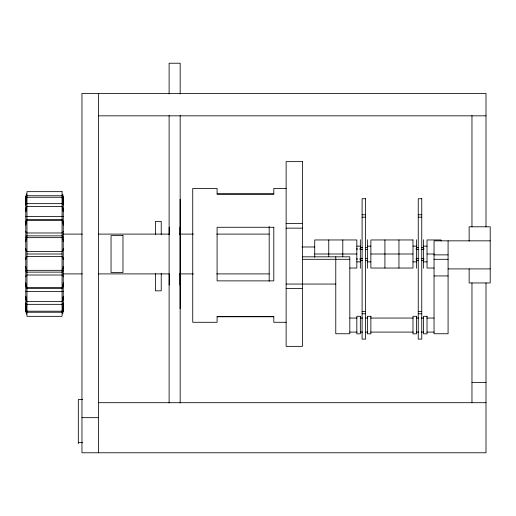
<?xml version="1.0" encoding="UTF-8"?>
<svg xmlns="http://www.w3.org/2000/svg" width="516" height="516" viewBox="0 0 516 516"><rect width="100%" height="100%" fill="white"/><g stroke="black" fill="none" stroke-linecap="round" stroke-linejoin="round"><path stroke-width="0.77" d="M25.8 204.046L26.064 200.363M25.8 201.472L26.064 197.602M63.236 306.517L62.707 311.658M63.236 303.943L62.694 308.871M25.8 237.766L26.342 236.167M25.8 223.125L26.342 220.08M63.236 284.864L62.707 287.889M63.236 270.242L62.739 271.777M25.858 209.928L25.8 211.457A20.466 20.466 0 0 1 25.845 210.135L25.903 209.47M63.178 298.061L63.236 296.487A20.466 20.466 0 0 1 63.191 297.855L63.023 299.345M25.865 209.877L26.181 207.832M63.171 298.113L62.952 299.751M25.91 209.419L26.342 207.316M63.01 299.435L62.707 300.641L62.933 299.835M26.135 199.963L26.342 199.118M26.193 207.793L26.967 206.535L62.068 206.535L63.01 208.554M62.707 313.793L63.191 311.529A20.466 16.557 0 0 0 63.236 310.426M62.707 300.647L62.068 301.46L26.967 301.46L26.116 299.873M26.542 193.829L25.845 196.461A20.466 16.557 0 0 0 25.8 197.57M62.172 310.709L63.191 307.304A20.466 19.466 0 0 0 63.236 306.001M286.128 322.281L273.803 322.294L273.803 316.643L217.088 316.643L217.088 322.294L192.732 322.281L192.732 188.43L217.088 188.417L217.088 194.068L273.803 194.068L273.803 188.417L286.128 188.43M98.537 115.842L486.001 115.842M217.088 193.964L273.803 193.964M362.097 214.772L365.605 214.772M418.25 214.772L421.759 214.772M25.806 216.475L63.229 216.475M362.097 217.178L365.605 217.178M418.25 217.178L421.759 217.178M26.967 219.513L62.068 219.513M286.128 223.454L302.434 223.454M286.128 228.149L302.434 228.149M62.894 234.103L82.237 234.103M98.35 234.103L169.261 234.103M179.736 234.103L193.435 234.103M216.804 234.103L269.184 234.103M26.967 235.864L62.068 235.864M490.2 240.837L434.046 240.837L434.046 333.749L448.082 333.755L448.082 240.837M356.833 246.138L360.342 246.138M367.36 246.138L370.875 246.138M412.987 246.138L416.496 246.138M423.52 246.138L427.029 246.138M301.899 246.983L314.721 246.983M360.342 247.661L362.535 247.661M365.605 247.661L367.36 247.661M416.496 247.661L418.689 247.661M421.32 247.661L423.52 247.661M356.833 248.531L357.272 248.531M359.904 248.531L360.342 248.531M416.057 248.531L416.496 248.531M423.52 248.531L423.958 248.531M356.833 249.615L357.272 249.615M359.904 249.615L362.683 249.615M365.605 249.615L367.579 249.615M416.057 249.615L418.837 249.615M421.179 249.615L423.958 249.615M26.967 253.995L62.068 253.995M314.721 254.001L356.833 254.001M370.875 254.001L412.987 254.001M427.029 254.001L434.046 254.001M434.046 254.878L448.082 254.878M302.434 256.826L349.816 256.826L349.816 333.749L335.774 333.755L335.774 256.826M356.833 258.387L357.272 258.387M359.904 258.387L362.683 258.387M365.605 258.387L367.579 258.387M416.057 258.387L418.837 258.387M421.179 258.387L423.958 258.387M302.434 259.303L349.816 259.303M434.046 259.303L448.082 259.303M356.833 259.464L357.272 259.464M359.904 259.464L360.342 259.464M416.057 259.464L416.496 259.464M423.52 259.464L423.958 259.464M360.342 260.341L362.535 260.341M365.605 260.341L367.36 260.341M416.496 260.341L418.689 260.341M421.32 260.341L423.52 260.341M356.833 261.864L360.342 261.864M367.36 261.864L370.875 261.864M412.987 261.864L416.496 261.864M423.52 261.864L427.029 261.864M349.816 268.036L356.833 268.036L356.833 239.959L314.721 239.959L314.721 257.361M434.046 268.036L427.029 268.036L427.029 239.959L441.064 239.959L441.064 240.946M448.082 268.913L490.2 268.913M26.967 272.125L62.068 272.125M62.894 273.899L82.237 273.899M98.35 273.899L169.261 273.899L169.209 285.096M179.736 273.899L193.435 273.899M216.804 273.899L269.184 273.899M434.046 275.937L448.082 275.937M286.128 284.058L335.774 284.058M286.128 288.457L302.434 288.457M26.967 288.476L62.068 288.476M25.806 291.514L63.229 291.514M26.967 311.206L62.068 311.206M362.097 311.477L365.605 311.477M418.25 311.477L421.759 311.477M362.097 313.767L365.605 313.767M418.25 313.767L421.759 313.767M217.088 316.747L273.803 316.747M349.816 318.05L357.033 318.05M360.245 318.05L362.651 318.05M365.857 318.05L367.463 318.05M370.675 318.05L413.187 318.05M416.399 318.05L418.805 318.05M421.211 318.05L423.617 318.05M426.829 318.05L434.046 318.05M349.816 332.091L357.033 332.091M360.245 332.091L362.651 332.091M365.857 332.091L367.463 332.091M370.675 332.091L413.187 332.091M416.399 332.091L418.805 332.091M421.211 332.091L423.617 332.091M426.829 332.091L434.046 332.091M471.966 382.575L486.001 382.575M82.644 399.507L78.316 399.507L78.316 443.663M98.537 402.699L486.001 402.699M81.954 417.67L98.537 417.67M78.316 442.657L82.644 442.657M26.967 310.729L26.232 309.671L25.845 307.304A20.466 19.466 0 0 1 25.8 306.001M62.694 236.167L63.236 237.766M26.329 271.816L25.8 270.242M26.542 314.167L25.845 311.529A20.466 16.557 0 0 1 25.8 310.426M62.694 220.08L63.236 223.125M26.329 287.889L25.8 284.864M62.707 194.203L63.191 196.461A20.466 16.557 0 0 1 63.236 197.57M62.694 207.316L63.075 208.974M26.329 300.641L26.097 299.79M62.694 199.118L63.236 204.046M26.342 308.871L26.193 308.31M62.694 196.299L63.236 201.472M63.107 197.325L62.068 195.745L26.967 195.745L26.232 196.396L25.845 197.86A20.466 12.029 0 0 0 25.8 198.666M62.907 197.183L63.191 197.86A20.466 12.029 0 0 1 63.236 198.666M26.026 299.435L25.968 299.061M63.017 208.599L63.126 209.419M26.013 299.345L25.871 298.164M26.064 307.626L25.8 303.943M26.064 310.387L25.8 306.517M63.081 209.025L63.171 209.877M25.955 298.964L25.8 296.487A20.466 20.466 0 0 0 25.845 297.855L25.858 298.061M63.133 209.47L63.236 211.502A20.466 20.466 0 0 0 63.191 210.135L63.178 209.98M486.001 226.801L486.001 93.493L81.954 93.493L81.954 452.771L486.001 452.771L486.001 282.955M471.966 115.558L471.966 226.801M471.966 282.955L471.966 402.525M469.141 241.14L469.141 226.801L490.2 226.801L490.2 282.955L469.141 282.955L469.141 268.913M423.52 239.721L423.52 268.281M416.496 239.721L416.496 268.281M398.952 239.959L398.952 268.036M384.91 239.959L384.91 268.036M367.36 239.721L367.36 268.281M360.342 239.721L360.342 268.281M342.798 239.959L342.798 256.555M328.757 239.959L328.757 256.555M269.184 226.427L269.184 281.252M180.168 93.931L180.168 63.229L169.113 63.229L169.113 93.931M180.168 115.513L180.168 402.977M180.116 199.286L180.116 308.716M180.007 227.214L180.007 234.786M180.007 273.899L180.007 285.096M169.209 227.214L169.209 234.786M169.113 115.513L169.113 402.977M161.231 234.645L161.231 221.377L155.439 221.377L155.439 234.645M161.231 273.461L161.231 290.83L155.439 290.83L155.439 273.461M98.537 93.493L98.537 452.771M63.236 196.622L63.236 311.367M25.8 196.622L25.8 311.367M63.236 225.176A20.466 19.466 0 0 0 63.191 223.88L62.804 221.506L62.068 220.448L26.967 220.448L26.232 221.506L25.845 223.88A20.466 19.466 0 0 0 25.8 225.176M63.236 231.445A20.466 6.327 0 0 1 63.191 231.865L62.068 232.98L26.967 232.98L25.845 231.865A20.466 6.327 0 0 1 25.8 231.445M63.236 205.181A20.466 6.327 0 0 0 63.191 204.762L62.068 203.646L26.967 203.646L25.845 204.762A20.466 6.327 0 0 0 25.8 205.181M63.236 201.988A20.466 19.466 0 0 0 63.191 200.692L62.804 198.318L62.068 197.26L26.967 197.26L26.232 198.318L25.845 200.692A20.466 19.466 0 0 0 25.8 201.988M62.223 198.189A1.729 1.645 0 0 1 62.365 198.396M62.23 206.529A1.729 1.4 0 0 1 62.584 207.322M62.268 219.545A1.729 1.013 0 0 1 62.584 220.08M62.288 235.889A1.729 0.535 0 0 1 62.584 236.167M63.236 241.675A20.466 16.557 0 0 0 63.191 240.566L62.804 238.547L62.068 237.65L26.967 237.65L26.232 238.547L25.845 240.566A20.466 16.557 0 0 0 25.8 241.675M63.236 248.615A20.466 12.029 0 0 1 63.191 249.422L62.804 250.886L62.068 251.537L26.967 251.537L26.232 250.886L25.845 249.422A20.466 12.029 0 0 1 25.8 248.615M63.236 259.374A20.466 12.029 0 0 0 63.191 258.568L62.804 257.103L62.068 256.452L26.967 256.452L26.232 257.103L25.845 258.568A20.466 12.029 0 0 0 25.8 259.374M63.236 266.32A20.466 16.557 0 0 1 63.191 267.423L62.804 269.442L62.068 270.339L26.967 270.339L26.232 269.442L25.845 267.423A20.466 16.557 0 0 1 25.8 266.32M62.584 271.822A1.729 0.535 0 0 1 62.288 272.1M63.236 276.55A20.466 6.327 0 0 0 63.191 276.125L62.068 275.009L26.967 275.009L25.845 276.125A20.466 6.327 0 0 0 25.8 276.55M63.236 282.813A20.466 19.466 0 0 1 63.191 284.116L62.804 286.483L62.068 287.541L26.967 287.541L26.232 286.483L25.845 284.116A20.466 19.466 0 0 1 25.8 282.813M62.584 287.909A1.729 1.013 0 0 1 62.268 288.45M62.584 300.673A1.729 1.4 0 0 1 62.23 301.46M63.236 302.808A20.466 6.327 0 0 1 63.191 303.227L62.068 304.343L26.967 304.343L25.845 303.227A20.466 6.327 0 0 1 25.8 302.808M63.236 309.323A20.466 12.029 0 0 1 63.191 310.129L62.804 311.593L62.068 312.245L26.967 312.245L26.232 311.593L25.845 310.129A20.466 12.029 0 0 1 25.8 309.323M26.451 199.124A1.729 1.645 0 0 1 26.593 198.55M26.451 207.322A1.729 1.4 0 0 1 26.806 206.529M26.451 220.08A1.729 1.013 0 0 1 26.768 219.545M26.451 236.167A1.729 0.535 0 0 1 26.748 235.889M26.748 272.1A1.729 0.535 0 0 1 26.451 271.822M26.768 288.45A1.729 1.013 0 0 1 26.451 287.909M26.806 301.46A1.729 1.4 0 0 1 26.451 300.673M26.593 309.439A1.729 1.645 0 0 1 26.451 308.865M302.434 161.643L286.128 161.643L286.128 346.359L302.434 346.359L302.434 161.643M62.068 191.655L26.967 191.655L26.967 316.334L62.068 316.334L62.068 191.655M365.605 198.725L362.097 198.725L362.097 339.109L365.605 339.109L365.605 198.725M421.759 198.725L418.25 198.725L418.25 339.109L421.759 339.109L421.759 198.725M273.803 227.272L217.088 227.272L217.088 280.878L273.803 280.878L273.803 227.272M122.969 235.625L111.043 235.625L111.043 272.532L122.969 272.532L122.969 235.625M412.987 239.959L370.875 239.959L370.875 268.036L412.987 268.036L412.987 239.959M360.342 316.295L356.833 316.295L356.833 333.846L360.342 333.846L360.342 316.295M370.875 316.295L367.36 316.295L367.36 333.846L370.875 333.846L370.875 316.295M416.496 316.295L412.987 316.295L412.987 333.846L416.496 333.846L416.496 316.295M427.029 316.295L423.52 316.295L423.52 333.846L427.029 333.846L427.029 316.295"/></g></svg>
